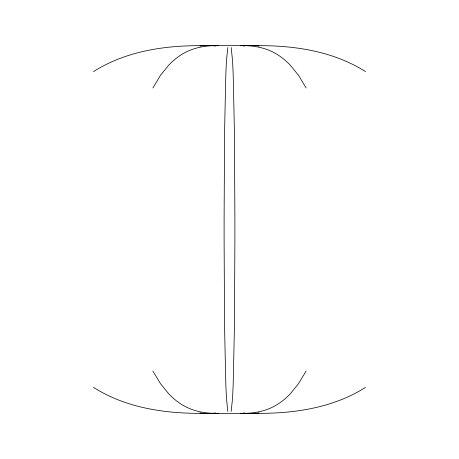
<?xml version="1.0" encoding="UTF-8"?>
<svg xmlns="http://www.w3.org/2000/svg" width="459" height="459" viewBox="0 0 459 459"><rect width="100%" height="100%" fill="white"/><g stroke="black" fill="none" stroke-linecap="round" stroke-linejoin="round"><path stroke-width="0.69" d="M227.836 47.547L226.557 59.636A116.982 3.712 90 0 0 225.799 75.282L224.566 132.249L224.107 219.287A562.918 17.861 -90 0 0 224.107 239.713L224.566 326.751L225.799 383.718A116.982 3.712 90 0 0 226.557 399.364L227.836 411.453M231.164 411.453L232.443 399.364A116.982 3.712 -90 0 0 233.201 383.718L234.434 326.751L234.893 239.713A562.918 17.861 -90 0 0 234.893 219.287L234.434 132.249L233.201 75.282A116.982 3.712 -90 0 0 232.443 59.63L231.164 47.547M152.864 87.985L160.501 75.282L168.82 65.069A101.261 67.519 90 0 1 180.548 55.246C191.667 47.822 205.293 45.217 218.495 45.699M306.136 371.015L298.499 383.718L290.18 393.931A101.261 67.519 90 0 1 278.452 403.748C267.333 411.178 253.707 413.783 240.505 413.301M93.498 71.598C125.416 51.368 163.995 45.441 201.18 45.67L257.82 45.67C295.005 45.441 333.584 51.368 365.502 71.598M365.502 387.402C333.584 407.632 295.005 413.559 257.82 413.329L201.18 413.329C163.995 413.559 125.416 407.632 93.498 387.402M214.382 46.078L215.678 45.923M243.322 413.077L244.618 412.922M199.889 46.078L201.151 46.003M257.849 412.997L259.111 412.922M240.505 45.699C253.707 45.217 267.333 47.822 278.452 55.252A101.261 67.519 -90 0 1 290.18 65.063L298.499 75.282L306.136 87.985M218.495 413.301C205.293 413.783 191.667 411.178 180.548 403.748A101.261 67.519 -90 0 1 168.82 393.937L160.501 383.718L152.864 371.015M252.083 45.699L257.82 45.67M201.18 413.329L206.917 413.301M201.18 45.67L206.917 45.699M252.083 413.301L257.82 413.329M257.849 46.003L259.111 46.078M199.889 412.922L201.151 412.997M243.322 45.923L244.618 46.078M214.382 412.922L215.678 413.077"/></g></svg>
